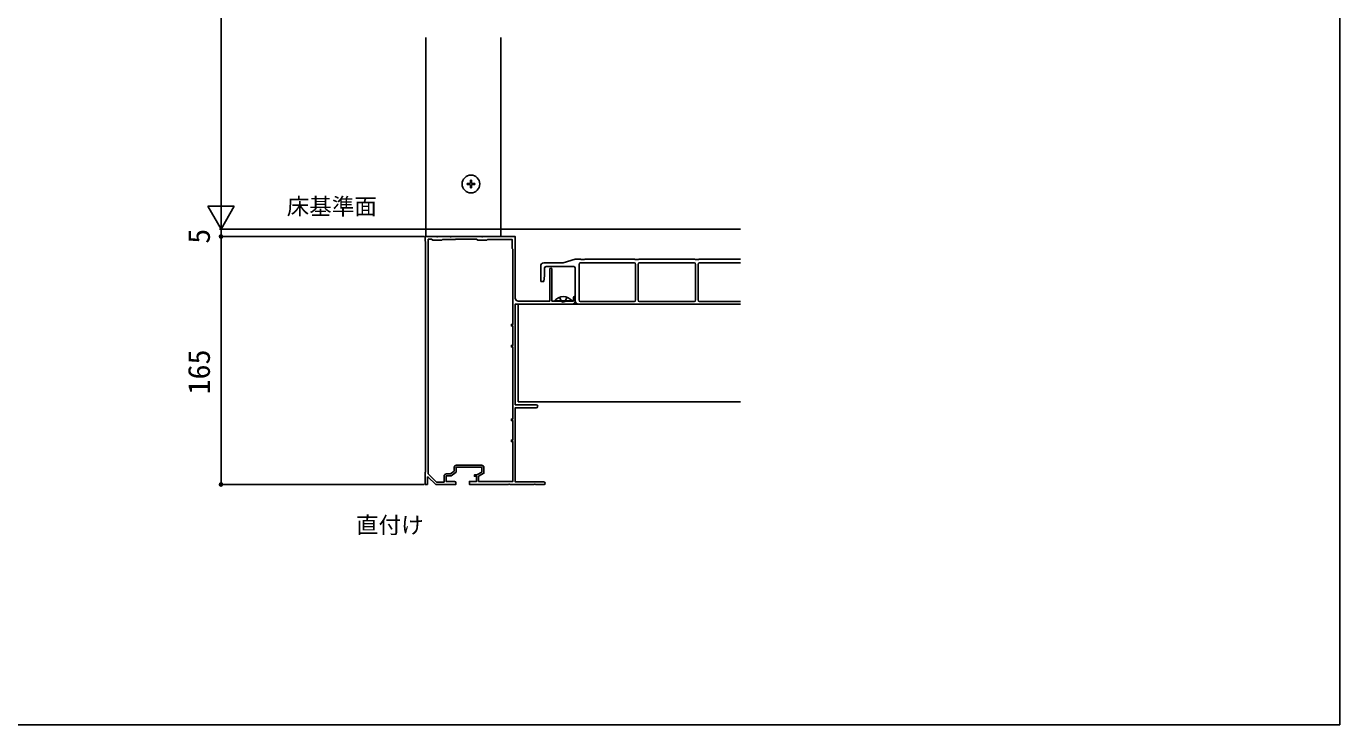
# Model space of a CAD drawing. Units: millimetres, scale not verified. Extents: x -875 to 875, y -1303 to 1295.
# Drawn here: x 0 to 875, y -1303 to -838 of the extents above; entities that cross this region are included whole.
import ezdxf
from ezdxf.enums import TextEntityAlignment as Align

# ---------------------------------------------------------------- set-up
doc = ezdxf.new("R2010")
doc.units = ezdxf.units.MM
doc.header["$LTSCALE"] = 8
for name, color, linetype in [('0-1_USER1', 3, 'Continuous'), ('0-2_YKK_11', 7, 'Continuous'), ('0-4_YKK_12', 2, 'Continuous'), ('0-5_YKK_13', 4, 'Continuous'), ('0-6_YKK_D', 6, 'Continuous'), ('0-7_YKK_ZWAK', 7, 'Continuous')]:
    doc.layers.add(name, color=color, linetype=linetype)
doc.styles.add('ＭＳ ゴシック', font='')
doc.styles.get('ＭＳ ゴシック').set_extended_font_data('MS Gothic')

msp = doc.modelspace()

# ---------------------------------------------------------------- linework, layer by layer
at = {"layer": '0-2_YKK_11'}
for p, q in [((365.738, -1020.7), (365.738, -1018.3)), ((286.638, -1129.9), (303.338, -1129.9))]:
    msp.add_line(p, q, dxfattribs=at)
for points in [[(325.738, -1018.7), (325.738, -977.7), (304.196, -977.7), (304.013, -977.82), (303.463, -977.82), (303.28, -977.7), (283.196, -977.7), (283.013, -977.82), (282.463, -977.82), (282.28, -977.7), (274.196, -977.7), (274.013, -977.82), (273.463, -977.82), (273.28, -977.7), (265.738, -977.7), (265.738, -980.7), (266.038, -981)], [(267.638, -979.5), (267.638, -1135.572), (273.352, -1141.2), (278.338, -1141.2), (278.338, -1137.2)], [(304.838, -1131.4), (304.838, -1135.254), (301.338, -1137.254), (301.338, -1140.7), (324.238, -1140.7), (324.238, -1114.2), (323.238, -1114.2), (323.238, -1113.2), (324.238, -1113.2), (324.238, -1100.2), (323.238, -1100.2), (323.238, -1099.2), (324.238, -1099.2), (324.238, -1051.2), (323.238, -1051.2), (323.238, -1050.2), (324.238, -1050.2), (324.238, -1037.2), (323.238, -1037.2), (323.238, -1036.2), (324.238, -1036.2), (324.238, -986.2), (323.738, -985.7), (323.738, -979.7), (307.238, -979.7), (306.738, -980.2), (300.738, -980.2), (300.038, -979.5), (285.938, -979.5), (285.738, -979.7), (277.238, -979.7), (276.738, -980.2), (270.738, -980.2), (270.038, -979.5), (267.638, -979.5)], [(266.038, -981), (266.038, -1134.4), (265.738, -1134.7), (265.738, -1142.7), (267.238, -1142.7), (267.238, -1137.8), (267.606, -1137.646), (272.738, -1142.7), (286.238, -1142.7), (286.238, -1141.7)], [(348.738, -999.4), (348.738, -1020.7), (327.738, -1020.7)], [(364.538, -1018.3), (364.538, -1020.7), (358.196, -1020.7), (358.013, -1020.82), (357.463, -1020.82), (357.28, -1020.7), (350.138, -1020.7), (350.138, -999.4)], [(339.738, -1089.7), (325.738, -1089.7), (325.738, -1044.158), (325.618, -1043.975), (325.618, -1043.425), (325.738, -1043.242), (325.738, -1022.7), (363.738, -1022.7)], [(344.938, -1141.1), (325.738, -1141.1), (325.738, -1107.158), (325.618, -1106.975), (325.618, -1106.425), (325.738, -1106.242), (325.738, -1091.7), (339.738, -1091.7)], [(285.238, -1140.7), (279.638, -1140.7), (279.638, -1137), (283.138, -1137), (286.438, -1134.5), (286.438, -1131.2), (303.538, -1131.2), (303.538, -1134.5), (300.213, -1136.4), (298.538, -1136.4), (298.538, -1137.3), (300.038, -1137.3), (300.038, -1140.7), (295.238, -1140.7), (295.238, -1142.7), (321.28, -1142.7), (321.463, -1142.58), (322.013, -1142.58), (322.196, -1142.7), (338.28, -1142.7), (338.463, -1142.58), (339.013, -1142.58), (339.196, -1142.7), (344.938, -1142.7)], [(279.838, -1135.7), (282.701, -1135.7), (285.138, -1133.854), (285.138, -1131.4)]]:
    msp.add_lwpolyline(points, dxfattribs=at)
for centre, radius, start, end in [((349.438, -999.4), 0.7, 90.00001, 179.99999), ((349.438, -999.4), 0.7, 0.00001, 89.99999), ((327.738, -1018.7), 2, 180.00001, 269.99999), ((363.738, -1020.7), 2, 270.00001, 359.99999), ((365.138, -1018.3), 0.6, 90.00001, 179.99999), ((365.138, -1018.3), 0.6, 0.00001, 89.99999), ((339.738, -1090.7), 1, 0.00001, 89.99999), ((339.738, -1090.7), 1, 270.00001, 359.99999), ((279.838, -1137.2), 1.5, 90.00001, 179.99999), ((286.638, -1131.4), 1.5, 90.00001, 179.99999), ((303.338, -1131.4), 1.5, 0.00001, 89.99999), ((285.238, -1141.7), 1, 0.00001, 89.99999), ((344.938, -1141.9), 0.8, 0.00001, 89.99999), ((344.938, -1141.9), 0.8, 270.00001, 359.99999)]:
    msp.add_arc(centre, radius, start, end, dxfattribs=at)
at = {"layer": '0-4_YKK_12'}
for p, q in [((316.238, -845.2), (316.238, -977.7)), ((263.432, -972.7), (475.738, -972.7)), ((327.738, -1022.7), (475.738, -1022.7))]:
    msp.add_line(p, q, dxfattribs=at)
for points in [[(316.238, -977.7), (266.238, -977.7), (266.238, -845.2)], [(475.738, -1087.7), (327.738, -1087.7), (327.738, -1022.7)]]:
    msp.add_lwpolyline(points, dxfattribs=at)
at = {"layer": '0-5_YKK_13'}
for p, q in [((293.738, -942.35), (293.738, -943.05)), ((293.738, -942.35), (295.388, -942.35)), ((293.738, -943.05), (295.388, -943.05)), ((295.888, -940.2), (296.588, -940.2)), ((295.888, -940.2), (295.888, -941.85)), ((295.888, -943.55), (295.888, -945.2)), ((296.588, -940.2), (296.588, -941.85)), ((296.588, -943.55), (296.588, -945.2)), ((297.088, -942.35), (298.738, -942.35)), ((297.088, -943.05), (298.738, -943.05)), ((298.738, -942.35), (298.738, -943.05)), ((295.888, -945.2), (296.588, -945.2)), ((342.738, -1007.7), (342.738, -997.2)), ((344.738, -995.2), (357.738, -995.2)), ((365.738, -992.7), (357.738, -995.2)), ((365.738, -992.7), (369.238, -992.7)), ((368.238, -996.2), (368.238, -1019.9)), ((369.238, -992.7), (369.738, -993)), ((369.238, -995.2), (404.938, -995.2)), ((369.738, -993), (371.738, -993)), ((371.738, -993), (372.238, -992.7)), ((372.238, -992.7), (405.238, -992.7)), ((405.238, -992.7), (405.738, -993)), ((405.738, -993), (407.738, -993)), ((405.938, -996.2), (405.938, -1019.9)), ((407.538, -1019.9), (407.538, -996.2)), ((408.538, -995.2), (444.938, -995.2)), ((445.938, -996.2), (445.938, -1019.9)), ((447.538, -1019.9), (447.538, -996.2)), ((448.538, -995.2), (475.738, -995.2)), ((344.738, -1007.7), (345.238, -1003.7)), ((345.238, -1003.7), (345.238, -998.7)), ((346.238, -997.7), (364.738, -997.7)), ((365.738, -998.7), (365.738, -1020.7)), ((342.738, -1007.7), (344.738, -1007.7)), ((351.838, -1020.452), (351.838, -1020.7)), ((363.638, -1020.452), (351.838, -1020.452)), ((351.838, -1020.7), (363.638, -1020.7)), ((355.238, -1018.117), (356.593, -1020.835)), ((357.738, -1021.444), (356.593, -1020.835)), ((357.738, -1021.444), (358.883, -1020.835)), ((360.238, -1018.117), (358.883, -1020.835)), ((363.638, -1020.452), (363.638, -1020.7)), ((475.738, -1022.7), (367.738, -1022.7)), ((404.938, -1020.9), (369.238, -1020.9)), ((444.938, -1020.9), (408.538, -1020.9)), ((475.738, -1020.9), (448.538, -1020.9))]:
    msp.add_line(p, q, dxfattribs=at)
msp.add_lwpolyline([(407.738, -993), (408.238, -992.7), (445.238, -992.7), (445.738, -993), (447.738, -993), (448.238, -992.7), (475.738, -992.7)], dxfattribs=at)
msp.add_circle((296.238, -942.7), 5.9, dxfattribs=at)
for centre, radius, start, end in [((295.388, -941.85), 0.5, 270, 0), ((295.388, -943.55), 0.5, 0, 90), ((297.088, -941.85), 0.5, 180, 270), ((297.088, -943.55), 0.5, 90, 180), ((344.738, -997.2), 2, 90, 180), ((369.238, -996.2), 1, 90, 180), ((404.938, -996.2), 1, 0, 90), ((408.538, -996.2), 1, 90, 180), ((444.938, -996.2), 1, 0, 90), ((448.538, -996.2), 1, 90, 180), ((346.238, -998.7), 1, 90, 180), ((364.738, -998.7), 1, 0, 90), ((357.738, -1025.4), 7.7, 39.98312, 140.01688), ((367.738, -1020.7), 2, 180, 270), ((369.238, -1019.9), 1, 180, 270), ((404.938, -1019.9), 1, 270, 0), ((408.538, -1019.9), 1, 180, 270), ((444.938, -1019.9), 1, 270, 0), ((448.538, -1019.9), 1, 180, 270)]:
    msp.add_arc(centre, radius, start, end, dxfattribs=at)
at = {"layer": '0-6_YKK_D'}
for p, q in [((129.738, -955.2), (129.738, -423.2)), ((129.738, -972.7), (129.738, -942.389)), ((129.738, -972.7), (120.988, -957.545)), ((138.488, -957.545), (120.988, -957.545)), ((129.738, -972.7), (138.488, -957.545)), ((129.738, -972.7), (129.738, -968.4)), ((265.238, -972.7), (128.738, -972.7)), ((265.238, -972.7), (128.738, -972.7)), ((265.238, -977.7), (128.738, -977.7)), ((265.238, -977.7), (128.738, -977.7)), ((129.738, -977.7), (129.738, -972.7)), ((129.738, -977.7), (129.738, -1142.7)), ((129.738, -977.7), (129.738, -982)), ((265.038, -1142.7), (128.738, -1142.7))]:
    msp.add_line(p, q, dxfattribs=at)
for centre in [(129.738, -977.7), (129.738, -977.7), (129.738, -1142.7)]:
    msp.add_circle(centre, 1.075, dxfattribs=at)
at = {"layer": '0-7_YKK_ZWAK'}
msp.add_lwpolyline([(-875, -1302.7), (875, -1302.7), (875, 1247.3)], dxfattribs=at)

# ---------------------------------------------------------------- texts
at = {"layer": '0-1_USER1', "style": 'ＭＳ ゴシック'}
for s, p in [('床基準面', (173.551, -966.427)), ('直付け', (219.699, -1178.584))]:
    msp.add_text(s, height=11, dxfattribs=at).set_placement(p, align=Align.BOTTOM_LEFT)
at = {"layer": '0-6_YKK_D', "style": 'ＭＳ ゴシック'}
for s, p in [('5', (126.738, -982.473)), ('165', (126.738, -1082.814))]:
    msp.add_text(s, height=14.66, rotation=90, dxfattribs=at).set_placement(p, align=Align.BOTTOM_LEFT)

doc.saveas('drawing.dxf')
